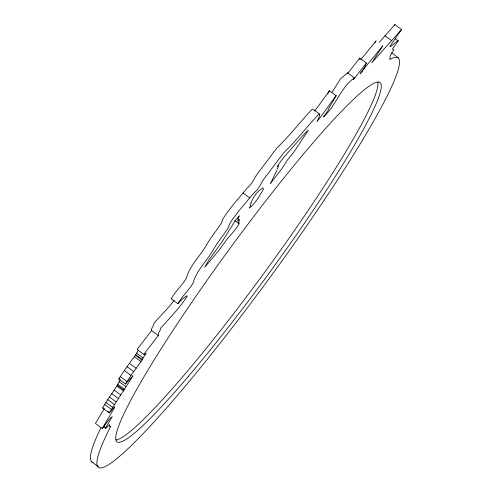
<?xml version="1.0" encoding="UTF-8"?>
<svg xmlns="http://www.w3.org/2000/svg" width="492" height="492" viewBox="0 0 492 492"><rect width="100%" height="100%" fill="white"/><g stroke="black" fill="none" stroke-linecap="round" stroke-linejoin="round"><path stroke-width="0.74" d="M104.427 408.421L95.583 423.169L95.559 423.594L102.256 428.501L114.864 407.099L114.698 406.693L109.255 412.905L102.557 407.991C108.135 398.317 115.165 389.572 120.306 379.762M103.338 426.582L105.774 428.366L105.829 427.523L112.293 416.681L110.054 418.323L102.256 428.501M109.255 412.905C117.139 400.402 125.134 388.243 132.969 375.783L125.472 384.012L118.769 379.104L124.291 370.47L135.448 355.089L138.393 350.144M125.472 384.012L130.989 375.384L142.151 360.003L143.074 357.93L146.302 353.33L144.205 354.689L137.502 349.775L137.268 349.179L151.831 330.28L151.481 330.513L158.184 335.421L158.535 335.193L143.971 354.086L144.205 354.689M151.481 330.513C151.241 327.635 153.855 325.827 154.101 323.109C160.656 315.384 168.178 308.49 174.15 300.268M158.184 335.421C157.944 332.549 160.558 330.735 160.804 328.016C170.011 317.838 179.66 307.783 187.175 296.338L186.942 295.735L182.157 299.21L177.876 303.681L171.173 298.773C175.423 291.172 182.415 285.268 186.689 277.605L186.573 277.303C190.084 265.655 199.131 257.045 205.447 246.861C209.961 238.38 216.246 231.043 221.492 223.011L222.833 219.1L225.68 214.635L232.132 206.019L246.781 188.565L249.93 185.41L252.138 182.52L256.578 174.937L277.058 147.803C289.653 135.823 300.169 121.795 312.236 109.169L313.121 109.298L319.818 114.205L318.816 118.178L317.026 121.333C323.976 113.215 329.437 104.015 336.165 95.712L329.462 90.799L314.659 111.081M238.356 223.227L239.622 219.537L237.661 221.259L238.737 218.928L237.525 219.131L239.284 215.797L234.856 221.326L221.578 242.507L208.54 260.422L204.801 267.199L218.466 250.957L227.642 238.368L233.128 232.23L238.269 225.422L239.389 222.808L238.356 223.227L234.702 220.551M329.462 90.799L327.672 93.954M336.165 95.712L328.441 109.046L328.004 110.589L323.502 116.961C336.042 105.731 340.679 87.515 354.338 77.822L347.641 72.914L347.266 73.074L340.476 78.886L332.088 92.176M347.5 73.388L347.641 72.914M354.338 77.822L353.465 79.618L366.417 63.038L359.713 58.124L347.45 73.751M177.876 303.681C182.12 296.079 189.119 290.175 193.393 282.519L193.276 282.217C196.788 270.569 205.834 261.959 212.15 251.769C216.658 243.288 222.95 235.951 228.196 227.925L229.536 224.014L232.384 219.543L238.835 210.927L253.485 193.479L256.633 190.324L258.841 187.434L263.281 179.844L283.761 152.711C296.356 140.73 306.867 126.708 318.933 114.076L319.818 114.205M276.953 170.134L270.323 183.768L281.633 169.002L287.519 159.949L293.755 152.249L308.318 130.3L305.76 132.459L283.546 157.551L277.931 165.392L277.205 166.77L278.866 165.626L277.088 169.15M359.246 59.483L359.713 58.124M366.417 63.038L364.369 67.748L360.335 73.751C367.395 64.021 375.445 55.215 382.831 45.75L371.774 62.755L401.583 29.508L394.879 24.6L379.154 42.453M374.873 42.761L376.128 40.836L360.685 59.741M394.141 25.725L394.879 24.6M401.583 29.508L389.873 46.346L390.125 46.672L390.925 46.328L396.65 41.568L397.868 40.682L398.237 40.934L392.684 48.616L392.456 49.237L394.024 49.815L390.365 55.227L389.756 59.495A253.595 26.316 -53.8 0 1 243.811 312.555A253.595 26.316 -53.8 0 1 110.792 426.207L109.98 426.933L109.691 426.687L109.519 424.596L105.774 428.366M118.769 379.104L119.802 378.065M171.173 298.773L171.886 298.238M102.557 407.991L103.086 407.843M395.193 38.702L398.237 40.934M384.836 35.67L391.54 40.584M391.62 52.829L398.323 57.742M243.023 192.956L249.721 197.87M136.37 353.022L143.074 357.93M135.509 354.646L142.213 359.554M135.448 355.089L142.151 360.003M134.341 356.682L141.044 361.589M129.47 363.373L136.173 368.28M126.985 366.626L133.689 371.534M124.291 370.47L130.989 375.384M120.257 376.608L126.961 381.521M119.052 381.632L125.755 386.546M117.557 384.184L124.255 389.092M117.274 385.273L123.978 390.187M117.028 386.14L123.732 391.054M114.187 390.138L120.891 395.045M111.672 393.612L118.375 398.52M109.421 397.013L116.118 401.921M107.656 399.639L114.359 404.547M105.989 402.505L112.686 407.413M104.808 404.59L111.512 409.504M107.957 411.417L109.175 412.308M103.996 426.183L105.829 427.523M91.733 461.859L98.437 466.767M93.105 462.492A253.595 26.316 -53.8 0 1 100.768 427.978M377.819 82.152A222.624 23.106 -53.8 0 1 264.155 272.974A222.624 23.106 -53.8 0 1 115.829 439.934M250.957 203.048L250.342 205.927L249.18 208.104C255.625 203.374 259.333 196.044 263.411 189.358L262.974 187.815L260.428 189.881L259.893 189.85C255.994 193.264 252.716 198.085 250.957 203.048M188.325 376.435A222.624 23.106 -53.8 0 0 381.165 84.606A222.624 23.106 -53.8 0 0 175.908 325.932A222.624 23.106 -53.8 0 0 188.325 376.435"/></g></svg>
